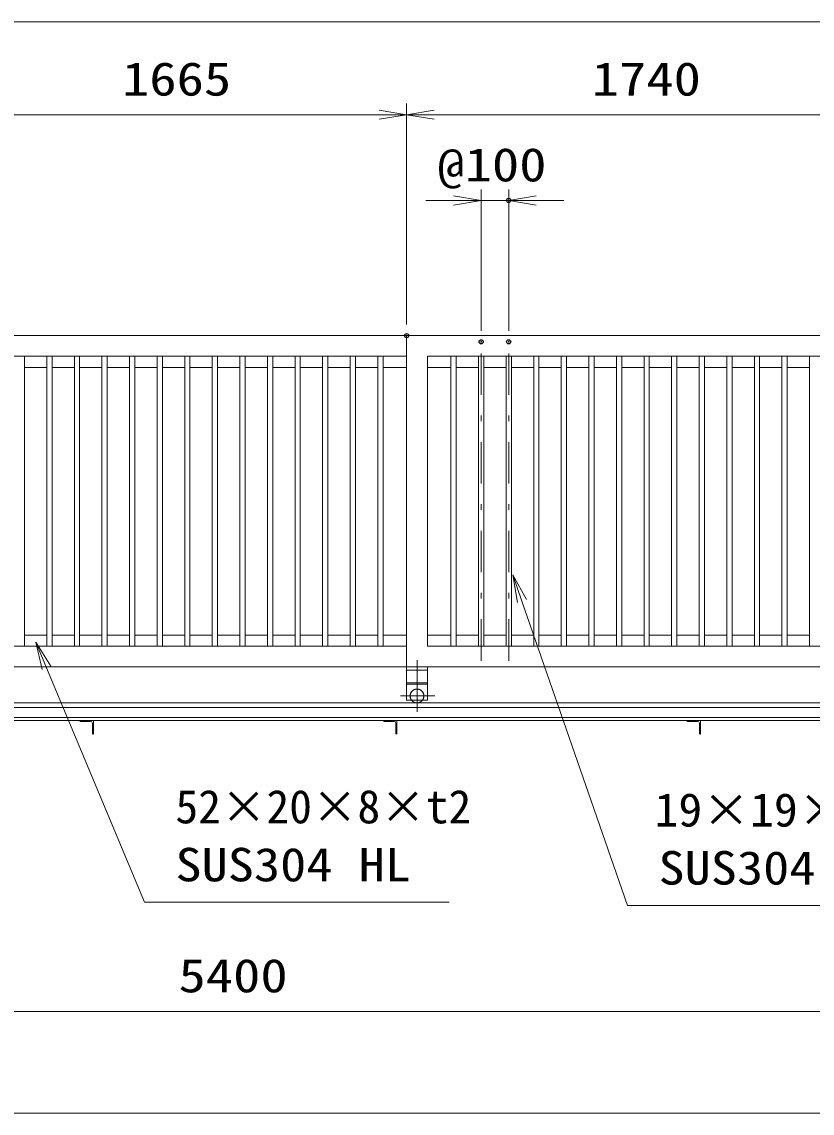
# Model space of a CAD drawing. Units: millimetres at full size. Extents: x -11880 to 11880, y -8400 to 8400.
# Drawn here: x 3051 to 5916, y 795 to 4748 of the extents above; entities that cross this region are included whole.
import ezdxf
from ezdxf.enums import TextEntityAlignment as Align

# ---------------------------------------------------------------- set-up
doc = ezdxf.new("R2010")
doc.units = ezdxf.units.MM
doc.header["$LTSCALE"] = 30
doc.header["$PDMODE"] = 32
doc.header["$PDSIZE"] = 15
for name, pattern in [('USER1', [10.7, 5, -2.5, 0.7, -2.5]), ('USER4', [80, 60, -20]), ('USER5', [160, 100, -20, 20, -20])]:
    doc.linetypes.add(name, pattern=pattern)
for name, color, linetype, lineweight in [('0-1_外形線', 7, 'Continuous', 18), ('0-2_01', 4, 'Continuous', 18), ('0-3_軸線', 6, 'USER1', 18), ('0-8_寸法線', 3, 'Continuous', 18), ('0-9_0', 7, 'Continuous', 18)]:
    doc.layers.add(name, color=color, linetype=linetype, lineweight=lineweight)
doc.layers.add('0-A_DEFPOINTS', color=7, linetype='Continuous')
doc.styles.add('ＭＳ ゴシック', font='')
doc.styles.get('ＭＳ ゴシック').set_extended_font_data('MS Gothic')

# ---------------------------------------------------------------- blocks, each defined once
blk = doc.blocks.new('_OPEN')
at = {"layer": '0-9_0'}
blk.add_line((0, 0), (-30, 0), dxfattribs=at)
blk.add_lwpolyline([(-30, 5), (0, 0), (-30, -5)], dxfattribs=at)
blk = doc.blocks.new('S162')
at = {"layer": '0-8_寸法線'}
for points in [[(12913481.6, -15406702.5), (12884300, -15406702.5), (12872809.3, -15373614.5), (12871825.2, -15370780.5)], [(12873281.7, -15373450.5), (12871825.2, -15370780.5), (12872337, -15373778.5)]]:
    blk.add_lwpolyline(points, dxfattribs=at)
at = {"layer": '0-8_寸法線', "color": 254, "style": 'ＭＳ ゴシック'}
for s, width, p in [('19×19×1.5t', 1.05, (12887216, -15399211.9)), ('SUS304 HL', 1.15, (12887648, -15405511.9))]:
    blk.add_text(s, height=3637, dxfattribs=dict(at, width=width)).set_placement(p, align=Align.BOTTOM_LEFT)
blk = doc.blocks.new('S163')
at = {"layer": '0-8_寸法線'}
for points in [[(12864875.2, -15406352.7), (12831776.8, -15406352.7), (12821100.2, -15380869.8), (12819940.9, -15378102.9)], [(12821561.4, -15380676.6), (12819940.9, -15378102.9), (12820639, -15381063.1)]]:
    blk.add_lwpolyline(points, dxfattribs=at)
at = {"layer": '0-8_寸法線', "color": 254, "style": 'ＭＳ ゴシック'}
blk.add_text('52×20×8×t2', height=3637, dxfattribs=at).set_placement((12835124.8, -15398862.2), align=Align.BOTTOM_LEFT)
at = {"layer": '0-8_寸法線', "color": 254, "style": 'ＭＳ ゴシック', "width": 1.15}
blk.add_text('SUS304 HL', height=3637, dxfattribs=at).set_placement((12835124.8, -15405162.2), align=Align.BOTTOM_LEFT)

msp = doc.modelspace()

# ---------------------------------------------------------------- linework, layer by layer
at = {"layer": '0-1_外形線'}
for p, q in [((1116.17, 3611.32), (3450.82, 3611.32)), ((1116.17, 3611.32), (3450.82, 3611.32)), ((3450.82, 3611.32), (3795, 3611.32)), ((3450.82, 3611.32), (3795, 3611.32)), ((3795, 3611.32), (4446.17, 3611.32)), ((3795, 3611.32), (4446.17, 3611.32)), ((4446.17, 2411.31), (4446.17, 3611.32)), ((4446.17, 3611.32), (6186.17, 3611.32)), ((4446.17, 3611.32), (6186.17, 3611.32)), ((4446.17, 2411.31), (4446.17, 3611.32)), ((2856.17, 3536.32), (3442.4, 3536.32)), ((2856.17, 3536.32), (3442.4, 3536.32)), ((3060.67, 2486.31), (3060.67, 3536.32)), ((3060.67, 2486.31), (3060.67, 3536.32)), ((3141.67, 2486.31), (3141.67, 3536.32)), ((3141.67, 2486.31), (3141.67, 3536.32)), ((3160.67, 2486.31), (3160.67, 3536.32)), ((3160.67, 2486.31), (3160.67, 3536.32)), ((3241.67, 2486.31), (3241.67, 3536.32)), ((3241.67, 2486.31), (3241.67, 3536.32)), ((3260.67, 2486.31), (3260.67, 3536.32)), ((3260.67, 2486.31), (3260.67, 3536.32)), ((3341.67, 2486.31), (3341.67, 3536.32)), ((3341.67, 2486.31), (3341.67, 3536.32)), ((3360.67, 2486.31), (3360.67, 3536.32)), ((3360.67, 2486.31), (3360.67, 3536.32)), ((3441.67, 2486.31), (3441.67, 3536.32)), ((3441.67, 2486.31), (3441.67, 3536.32)), ((3442.4, 3536.32), (3788.18, 3536.32)), ((3442.4, 3536.32), (3788.18, 3536.32)), ((3460.67, 2486.31), (3460.67, 3536.32)), ((3460.67, 2486.31), (3460.67, 3536.32)), ((3541.67, 2486.31), (3541.67, 3536.32)), ((3541.67, 2486.31), (3541.67, 3536.32)), ((3560.67, 2486.31), (3560.67, 3536.32)), ((3560.67, 2486.31), (3560.67, 3536.32)), ((3641.67, 2486.31), (3641.67, 3536.32)), ((3641.67, 2486.31), (3641.67, 3536.32)), ((3660.67, 2486.31), (3660.67, 3536.32)), ((3660.67, 2486.31), (3660.67, 3536.32)), ((3741.67, 2486.31), (3741.67, 3536.32)), ((3741.67, 2486.31), (3741.67, 3536.32)), ((3760.67, 2486.31), (3760.67, 3536.32)), ((3760.67, 2486.31), (3760.67, 3536.32)), ((3788.18, 3536.32), (4446.17, 3536.32)), ((3788.18, 3536.32), (4446.17, 3536.32)), ((3841.67, 2486.31), (3841.67, 3536.32)), ((3841.67, 2486.31), (3841.67, 3536.32)), ((3860.67, 2486.31), (3860.67, 3536.32)), ((3860.67, 2486.31), (3860.67, 3536.32)), ((3941.67, 2486.31), (3941.67, 3536.32)), ((3941.67, 2486.31), (3941.67, 3536.32)), ((3960.67, 2486.31), (3960.67, 3536.32)), ((3960.67, 2486.31), (3960.67, 3536.32)), ((4041.67, 2486.31), (4041.67, 3536.32)), ((4041.67, 2486.31), (4041.67, 3536.32)), ((4060.67, 2486.31), (4060.67, 3536.32)), ((4060.67, 2486.31), (4060.67, 3536.32)), ((4141.67, 2486.31), (4141.67, 3536.32)), ((4141.67, 2486.31), (4141.67, 3536.32)), ((4160.67, 2486.31), (4160.67, 3536.32)), ((4160.67, 2486.31), (4160.67, 3536.32)), ((4241.67, 2486.31), (4241.67, 3536.32)), ((4241.67, 2486.31), (4241.67, 3536.32)), ((4260.67, 2486.31), (4260.67, 3536.32)), ((4260.67, 2486.31), (4260.67, 3536.32)), ((4341.67, 2486.31), (4341.67, 3536.32)), ((4341.67, 2486.31), (4341.67, 3536.32)), ((4360.67, 2486.31), (4360.67, 3536.32)), ((4360.67, 2486.31), (4360.67, 3536.32)), ((4521.17, 3536.32), (6111.17, 3536.32)), ((4521.17, 2486.31), (4521.17, 3536.32)), ((4606.67, 2486.31), (4606.67, 3536.32)), ((4606.67, 2486.31), (4606.67, 3536.32)), ((4625.67, 2486.31), (4625.67, 3536.32)), ((4625.67, 2486.31), (4625.67, 3536.32)), ((4706.67, 2486.31), (4706.67, 3536.32)), ((4706.67, 2486.31), (4706.67, 3536.32)), ((4725.67, 2486.31), (4725.67, 3536.32)), ((4725.67, 2486.31), (4725.67, 3536.32)), ((4806.67, 2486.31), (4806.67, 3536.32)), ((4806.67, 2486.31), (4806.67, 3536.32)), ((4825.67, 2486.31), (4825.67, 3536.32)), ((4825.67, 2486.31), (4825.67, 3536.32)), ((4906.67, 2486.31), (4906.67, 3536.32)), ((4906.67, 2486.31), (4906.67, 3536.32)), ((4925.67, 2486.31), (4925.67, 3536.32)), ((4925.67, 2486.31), (4925.67, 3536.32)), ((5006.67, 2486.31), (5006.67, 3536.32)), ((5006.67, 2486.31), (5006.67, 3536.32)), ((5025.67, 2486.31), (5025.67, 3536.32)), ((5025.67, 2486.31), (5025.67, 3536.32)), ((5106.67, 2486.31), (5106.67, 3536.32)), ((5106.67, 2486.31), (5106.67, 3536.32)), ((5125.67, 2486.31), (5125.67, 3536.32)), ((5125.67, 2486.31), (5125.67, 3536.32)), ((5206.67, 2486.31), (5206.67, 3536.32)), ((5206.67, 2486.31), (5206.67, 3536.32)), ((5225.67, 2486.31), (5225.67, 3536.32)), ((5225.67, 2486.31), (5225.67, 3536.32)), ((5306.67, 2486.31), (5306.67, 3536.32)), ((5306.67, 2486.31), (5306.67, 3536.32)), ((5325.67, 2486.31), (5325.67, 3536.32)), ((5325.67, 2486.31), (5325.67, 3536.32)), ((5406.67, 2486.31), (5406.67, 3536.32)), ((5406.67, 2486.31), (5406.67, 3536.32)), ((5425.67, 2486.31), (5425.67, 3536.32)), ((5425.67, 2486.31), (5425.67, 3536.32)), ((5506.67, 2486.31), (5506.67, 3536.32)), ((5506.67, 2486.31), (5506.67, 3536.32)), ((5525.67, 2486.31), (5525.67, 3536.32)), ((5525.67, 2486.31), (5525.67, 3536.32)), ((5606.67, 2486.31), (5606.67, 3536.32)), ((5606.67, 2486.31), (5606.67, 3536.32)), ((5625.67, 2486.31), (5625.67, 3536.32)), ((5625.67, 2486.31), (5625.67, 3536.32)), ((5706.67, 2486.31), (5706.67, 3536.32)), ((5706.67, 2486.31), (5706.67, 3536.32)), ((5725.67, 2486.31), (5725.67, 3536.32)), ((5725.67, 2486.31), (5725.67, 3536.32)), ((5806.67, 2486.31), (5806.67, 3536.32)), ((5806.67, 2486.31), (5806.67, 3536.32)), ((5825.67, 2486.31), (5825.67, 3536.32)), ((5825.67, 2486.31), (5825.67, 3536.32)), ((5906.67, 2486.31), (5906.67, 3536.32)), ((5906.67, 2486.31), (5906.67, 3536.32)), ((3141.67, 3496.32), (3060.67, 3496.32)), ((3141.67, 3496.32), (3060.67, 3496.32)), ((3241.67, 3496.32), (3160.67, 3496.32)), ((3241.67, 3496.32), (3160.67, 3496.32)), ((3341.67, 3496.32), (3260.67, 3496.32)), ((3341.67, 3496.32), (3260.67, 3496.32)), ((3441.67, 3496.32), (3360.67, 3496.32)), ((3441.67, 3496.32), (3360.67, 3496.32)), ((3541.67, 3496.32), (3460.67, 3496.32)), ((3541.67, 3496.32), (3460.67, 3496.32)), ((3641.67, 3496.32), (3560.67, 3496.32)), ((3641.67, 3496.32), (3560.67, 3496.32)), ((3741.67, 3496.32), (3660.67, 3496.32)), ((3741.67, 3496.32), (3660.67, 3496.32)), ((3841.67, 3496.32), (3760.67, 3496.32)), ((3841.67, 3496.32), (3760.67, 3496.32)), ((3941.67, 3496.32), (3860.67, 3496.32)), ((3941.67, 3496.32), (3860.67, 3496.32)), ((4041.67, 3496.32), (3960.67, 3496.32)), ((4041.67, 3496.32), (3960.67, 3496.32)), ((4141.67, 3496.32), (4060.67, 3496.32)), ((4141.67, 3496.32), (4060.67, 3496.32)), ((4241.67, 3496.32), (4160.67, 3496.32)), ((4241.67, 3496.32), (4160.67, 3496.32)), ((4341.67, 3496.32), (4260.67, 3496.32)), ((4341.67, 3496.32), (4260.67, 3496.32)), ((4446.17, 3496.32), (4360.67, 3496.32)), ((4446.17, 3496.32), (4360.67, 3496.32)), ((4606.17, 3496.32), (4521.17, 3496.32)), ((4606.17, 3496.32), (4521.17, 3496.32)), ((4706.67, 3496.32), (4625.67, 3496.32)), ((4706.67, 3496.32), (4625.67, 3496.32)), ((4806.67, 3496.32), (4725.67, 3496.32)), ((4806.67, 3496.32), (4725.67, 3496.32)), ((4906.67, 3496.32), (4825.67, 3496.32)), ((4906.67, 3496.32), (4825.67, 3496.32)), ((5006.67, 3496.32), (4925.67, 3496.32)), ((5006.67, 3496.32), (4925.67, 3496.32)), ((5106.67, 3496.32), (5025.67, 3496.32)), ((5106.67, 3496.32), (5025.67, 3496.32)), ((5206.67, 3496.32), (5125.67, 3496.32)), ((5206.67, 3496.32), (5125.67, 3496.32)), ((5306.67, 3496.32), (5225.67, 3496.32)), ((5306.67, 3496.32), (5225.67, 3496.32)), ((5406.67, 3496.32), (5325.67, 3496.32)), ((5406.67, 3496.32), (5325.67, 3496.32)), ((5506.67, 3496.32), (5425.67, 3496.32)), ((5506.67, 3496.32), (5425.67, 3496.32)), ((5606.67, 3496.32), (5525.67, 3496.32)), ((5606.67, 3496.32), (5525.67, 3496.32)), ((5706.67, 3496.32), (5625.67, 3496.32)), ((5706.67, 3496.32), (5625.67, 3496.32)), ((5806.67, 3496.32), (5725.67, 3496.32)), ((5806.67, 3496.32), (5725.67, 3496.32)), ((5906.67, 3496.32), (5825.67, 3496.32)), ((5906.67, 3496.32), (5825.67, 3496.32)), ((3060.67, 2526.31), (3141.67, 2526.31)), ((3060.67, 2526.31), (3141.67, 2526.31)), ((3160.67, 2526.31), (3241.67, 2526.31)), ((3160.67, 2526.31), (3241.67, 2526.31)), ((3260.67, 2526.31), (3341.67, 2526.31)), ((3260.67, 2526.31), (3341.67, 2526.31)), ((3360.67, 2526.31), (3441.67, 2526.31)), ((3360.67, 2526.31), (3441.67, 2526.31)), ((3460.67, 2526.31), (3541.67, 2526.31)), ((3460.67, 2526.31), (3541.67, 2526.31)), ((3560.67, 2526.31), (3641.67, 2526.31)), ((3560.67, 2526.31), (3641.67, 2526.31)), ((3660.67, 2526.31), (3741.67, 2526.31)), ((3660.67, 2526.31), (3741.67, 2526.31)), ((3760.67, 2526.31), (3841.67, 2526.31)), ((3760.67, 2526.31), (3841.67, 2526.31)), ((3860.67, 2526.31), (3941.67, 2526.31)), ((3860.67, 2526.31), (3941.67, 2526.31)), ((3960.67, 2526.31), (4041.67, 2526.31)), ((3960.67, 2526.31), (4041.67, 2526.31)), ((4060.67, 2526.31), (4141.67, 2526.31)), ((4060.67, 2526.31), (4141.67, 2526.31)), ((4160.67, 2526.31), (4241.67, 2526.31)), ((4160.67, 2526.31), (4241.67, 2526.31)), ((4260.67, 2526.31), (4341.67, 2526.31)), ((4260.67, 2526.31), (4341.67, 2526.31)), ((4360.67, 2526.31), (4446.17, 2526.31)), ((4360.67, 2526.31), (4446.17, 2526.31)), ((4521.17, 2526.31), (4606.67, 2526.31)), ((4521.17, 2526.31), (4606.67, 2526.31)), ((4626.17, 2526.31), (4706.67, 2526.31)), ((4626.17, 2526.31), (4706.67, 2526.31)), ((4726.17, 2526.31), (4806.67, 2526.31)), ((4726.17, 2526.31), (4806.67, 2526.31)), ((4826.17, 2526.31), (4906.67, 2526.31)), ((4826.17, 2526.31), (4906.67, 2526.31)), ((4926.17, 2526.31), (5006.67, 2526.31)), ((4926.17, 2526.31), (5006.67, 2526.31)), ((5026.17, 2526.31), (5106.67, 2526.31)), ((5026.17, 2526.31), (5106.67, 2526.31)), ((5126.17, 2526.31), (5206.67, 2526.31)), ((5126.17, 2526.31), (5206.67, 2526.31)), ((5226.17, 2526.31), (5306.67, 2526.31)), ((5226.17, 2526.31), (5306.67, 2526.31)), ((5326.17, 2526.31), (5406.67, 2526.31)), ((5326.17, 2526.31), (5406.67, 2526.31)), ((5426.17, 2526.31), (5506.67, 2526.31)), ((5426.17, 2526.31), (5506.67, 2526.31)), ((5526.17, 2526.31), (5606.67, 2526.31)), ((5526.17, 2526.31), (5606.67, 2526.31)), ((5626.17, 2526.31), (5706.67, 2526.31)), ((5626.17, 2526.31), (5706.67, 2526.31)), ((5726.17, 2526.31), (5806.67, 2526.31)), ((5726.17, 2526.31), (5806.67, 2526.31)), ((5826.17, 2526.31), (5906.17, 2526.31)), ((5826.17, 2526.31), (5906.67, 2526.31)), ((5826.17, 2526.31), (5906.17, 2526.31)), ((5826.17, 2526.31), (5906.67, 2526.31)), ((2856.17, 2486.31), (4446.17, 2486.31)), ((2856.17, 2486.31), (4446.17, 2486.31)), ((6111.17, 2486.31), (4521.17, 2486.31)), ((2834.67, 2411.31), (4446.17, 2411.31)), ((2834.67, 2411.31), (4446.17, 2411.31)), ((4521.17, 2411.31), (6186.17, 2411.31)), ((4521.17, 2411.31), (6186.17, 2411.31)), ((1111.17, 2281.31), (8224.17, 2281.31)), ((1111.17, 2281.31), (8224.17, 2281.31)), ((1111.17, 2263.81), (8224.17, 2263.81)), ((1111.17, 2263.81), (8224.17, 2263.81)), ((1111.17, 2228.11), (8224.17, 2228.11)), ((1111.17, 2228.11), (8224.17, 2228.11)), ((1111.17, 2217.81), (8224.17, 2217.81)), ((1111.17, 2217.81), (8224.17, 2217.81)), ((3261.17, 2216.81), (3261.17, 2217.81)), ((3261.17, 2216.81), (3261.17, 2217.81)), ((3300.67, 2213.81), (3264.17, 2213.81)), ((3300.67, 2213.81), (3264.17, 2213.81)), ((3311.17, 2217.81), (3311.17, 2167.81)), ((4400.67, 2213.81), (4364.17, 2213.81)), ((4400.67, 2213.81), (4364.17, 2213.81)), ((4411.17, 2217.81), (4411.17, 2167.81)), ((4411.17, 2216.81), (4411.17, 2217.81)), ((5500.67, 2213.81), (5464.17, 2213.81)), ((5500.67, 2213.81), (5464.17, 2213.81)), ((5511.17, 2217.81), (5511.17, 2167.81)), ((3307.17, 2170.81), (3307.17, 2207.31)), ((3307.17, 2170.81), (3307.17, 2207.31)), ((4407.17, 2170.81), (4407.17, 2207.31)), ((4407.17, 2170.81), (4407.17, 2207.31)), ((5507.17, 2170.81), (5507.17, 2207.31)), ((5507.17, 2170.81), (5507.17, 2207.31)), ((3311.17, 2167.81), (3310.17, 2167.81)), ((4411.17, 2167.81), (4410.17, 2167.81)), ((5511.17, 2167.81), (5510.17, 2167.81))]:
    msp.add_line(p, q, dxfattribs=at)
msp.add_lwpolyline([(6111.17, 2486.31), (4521.17, 2486.31), (4521.17, 3536.32), (6111.17, 3536.32)], close=True, dxfattribs=at)
for points in [[(3311.17, 2217.81), (3311.17, 2167.81), (3310.17, 2167.81)], [(4411.17, 2216.81), (4411.17, 2217.81), (4411.17, 2167.81), (4410.17, 2167.81)], [(5511.17, 2217.81), (5511.17, 2167.81), (5510.17, 2167.81)]]:
    msp.add_lwpolyline(points, dxfattribs=at)
for centre, radius, start, end in [((3264.17, 2216.81), 3, 180, 270), ((3264.17, 2216.81), 3, 180, 270), ((3300.67, 2207.31), 6.5, 0, 90), ((3300.67, 2207.31), 6.5, 0, 90), ((4364.17, 2216.81), 3, 180, 270), ((4364.17, 2216.81), 3, 180, 270), ((4400.67, 2207.31), 6.5, 0, 90), ((4400.67, 2207.31), 6.5, 0, 90), ((5464.17, 2216.81), 3, 180, 270), ((5464.17, 2216.81), 3, 180, 270), ((5500.67, 2207.31), 6.5, 0, 90), ((5500.67, 2207.31), 6.5, 0, 90), ((3310.17, 2170.81), 3, 180, 270), ((3310.17, 2170.81), 3, 180, 270), ((4410.17, 2170.81), 3, 180, 270), ((4410.17, 2170.81), 3, 180, 270), ((5510.17, 2170.81), 3, 180, 270), ((5510.17, 2170.81), 3, 180, 270)]:
    msp.add_arc(centre, radius, start, end, dxfattribs=at)
at = {"layer": '0-2_01', "color": 7}
for p, q in [((4446.17, 2411.31), (4446.17, 2291.31)), ((4521.17, 2411.31), (4446.17, 2411.31)), ((4446.17, 2411.31), (4446.17, 2291.31)), ((4521.17, 2411.31), (4446.17, 2411.31)), ((4521.17, 2411.31), (4521.17, 2291.31)), ((4521.17, 2411.31), (4521.17, 2291.31)), ((4521.17, 2399.31), (4446.17, 2399.31)), ((4521.17, 2399.31), (4446.17, 2399.31)), ((4521.17, 2354.31), (4446.17, 2354.31)), ((4521.17, 2354.31), (4446.17, 2354.31)), ((4521.17, 2291.31), (4446.17, 2291.31)), ((4521.17, 2291.31), (4446.17, 2291.31))]:
    msp.add_line(p, q, dxfattribs=at)
at = {"layer": '0-2_01', "linetype": 'USER5'}
for p, q in [((4483.67, 2435.63), (4483.67, 2248.52)), ((4483.67, 2435.63), (4483.67, 2248.52)), ((4548.77, 2306.31), (4423.44, 2306.31)), ((4548.77, 2306.31), (4423.44, 2306.31))]:
    msp.add_line(p, q, dxfattribs=at)
at = {"layer": '0-2_01', "linetype": 'USER4'}
msp.add_line((4521.17, 2348.31), (4446.17, 2348.31), dxfattribs=at)
msp.add_line((4521.17, 2348.31), (4446.17, 2348.31), dxfattribs=at)
for start, end in [(323.1301, 216.8699), (216.8699, 323.1301)]:
    msp.add_arc((4483.67, 2306.31), 25, start, end, dxfattribs=at)
at = {"layer": '0-2_01', "color": 7}
for start, end in [(323.1301, 216.8699), (216.8699, 323.1301)]:
    msp.add_arc((4483.67, 2306.31), 25, start, end, dxfattribs=at)
at = {"layer": '0-3_軸線'}
for p, q in [((4716.17, 2433.81), (4716.17, 3588.82)), ((4816.17, 2433.81), (4816.17, 3588.82))]:
    msp.add_line(p, q, dxfattribs=at)
at = {"layer": '0-8_寸法線'}
for p, q in [((6186.17, 4747.64), (1116.17, 4747.64)), ((4446.17, 3651.32), (4446.17, 4451.31)), ((4446.17, 3651.32), (4446.17, 4451.31)), ((4446.17, 4411.31), (2781.17, 4411.31)), ((4446.17, 4411.31), (6186.17, 4411.31)), ((4716.17, 3628.82), (4716.17, 4140.69)), ((4816.17, 3628.82), (4816.17, 4140.69)), ((4616.17, 4100.69), (4516.17, 4100.69)), ((4716.17, 4100.69), (4816.17, 4100.69)), ((4916.17, 4100.69), (5016.17, 4100.69)), ((1111.17, 1163.81), (6511.17, 1163.81)), ((-6013.83, 795.22), (8236.17, 795.22))]:
    msp.add_line(p, q, dxfattribs=at)
at = {"layer": '0-A_DEFPOINTS'}
for p in [(4816.17, 4100.69), (4446.17, 3611.32), (4716.17, 3588.82), (4816.17, 3588.82)]:
    msp.add_point(p, dxfattribs=at)

# ---------------------------------------------------------------- block references
at = {"layer": '0-8_寸法線'}
for name, p, xscale, yscale in [('_OPEN', (4446.17, 4411.31), 3.333333, 3.333333), ('_OPEN', (4716.17, 4100.69), 3.333333, 3.333333), ('S162', (-424229.35, 515103.86), 0.03333333, 0.03333333), ('S163', (-424229.35, 515103.86), 0.03333333, 0.03333333)]:
    msp.add_blockref(name, p, dxfattribs=dict(at, xscale=xscale, yscale=yscale))
at = {"layer": '0-8_寸法線', "xscale": 3.333333, "yscale": 3.333333, "rotation": 180}
for p in [(4446.17, 4411.31), (4816.17, 4100.69)]:
    msp.add_blockref('_OPEN', p, dxfattribs=at)

# ---------------------------------------------------------------- texts
at = {"layer": '0-8_寸法線', "color": 254, "style": 'ＭＳ ゴシック', "width": 1.2}
for s, p in [('1665', (3414.47, 4444)), ('1740', (5116.97, 4444)), ('@100', (4557.37, 4133.37)), ('5400', (3619.17, 1196.5))]:
    msp.add_text(s, height=121.2, dxfattribs=at).set_placement(p, align=Align.BOTTOM_LEFT)

doc.saveas('drawing.dxf')
